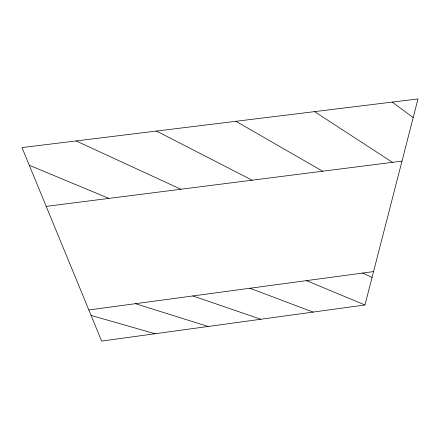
<?xml version="1.0" encoding="UTF-8"?>
<svg xmlns="http://www.w3.org/2000/svg" width="440" height="440" viewBox="0 0 440 440"><rect width="100%" height="100%" fill="white"/><g stroke="black" fill="none" stroke-linecap="round" stroke-linejoin="round"><path stroke-width="0.66" d="M364.969 304.97L418 98.923L22 147.582L101.64 341.077L364.969 304.97L306.482 280.627M88.842 309.969L373.56 271.585M46.2 206.377L401.99 161.123M91.08 315.42L155.095 333.745M135.388 303.694L208.153 326.469M192.88 295.944L260.81 319.248M249.909 288.255L313.082 312.081M29.282 165.275L108.889 198.402M76.093 140.938L180.857 189.25M362.599 273.064L372.059 277.426M156.475 131.06L252.104 180.186M235.956 121.292L322.636 171.215M314.55 111.634L392.469 162.333M392.282 102.086L413.193 117.607"/></g></svg>
